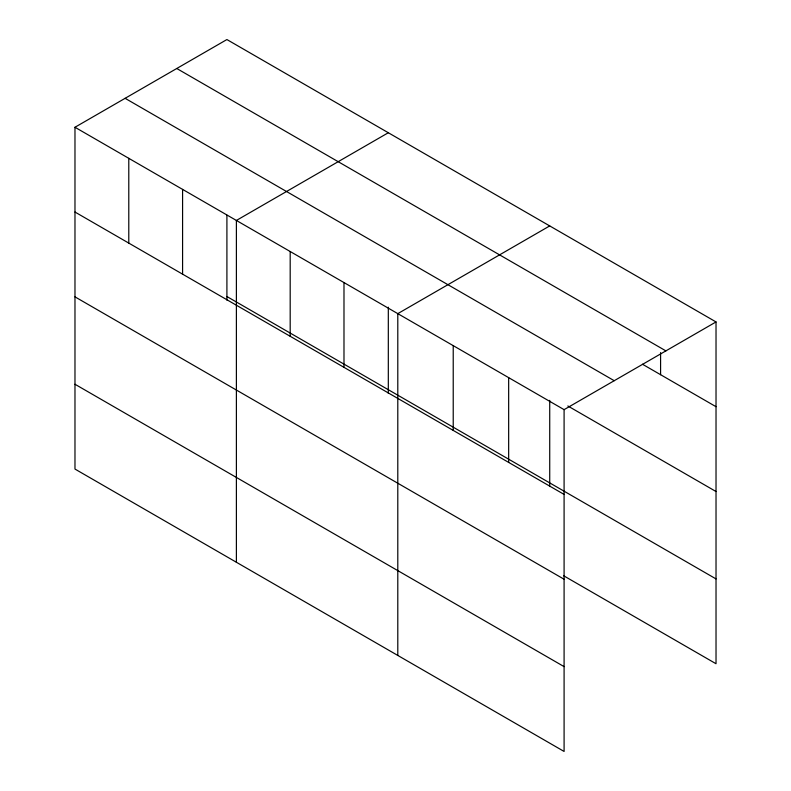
<?xml version="1.0" encoding="UTF-8"?>
<svg xmlns="http://www.w3.org/2000/svg" width="791" height="791" viewBox="0 0 791 791"><rect width="100%" height="100%" fill="white"/><g stroke="black" fill="none" stroke-linecap="round" stroke-linejoin="round"><path stroke-width="1.19" d="M74.977 127.262L564.092 409.649L564.092 751.45L74.977 469.063L74.977 127.262L226.908 39.55L716.023 321.937L716.023 663.738L563.578 575.719M388.312 132.74L236.39 220.452L236.39 562.253M549.725 225.919L397.794 313.641L397.794 655.442M564.092 409.649L716.023 321.937M176.769 68.501L665.884 350.878M642.47 364.236L716.023 406.703M125.116 98.321L614.231 380.708M567.849 405.971L716.023 491.527M226.908 296.526L716.023 578.913M74.977 212.037L564.092 494.415M74.977 296.852L564.092 579.239M74.977 384.248L564.092 666.625M660.584 352.588L660.584 374.697M549.725 400.365L549.725 486.534M508.662 377.643L508.662 462.419M453.223 345.647L453.223 430.413M388.312 307.185L388.312 393.354M343.986 282.575L343.986 367.35M290.188 251.518L290.188 336.284M226.908 215.211L226.908 300.165M182.583 189.395L182.583 274.161M128.785 158.329L128.785 243.094"/></g></svg>
